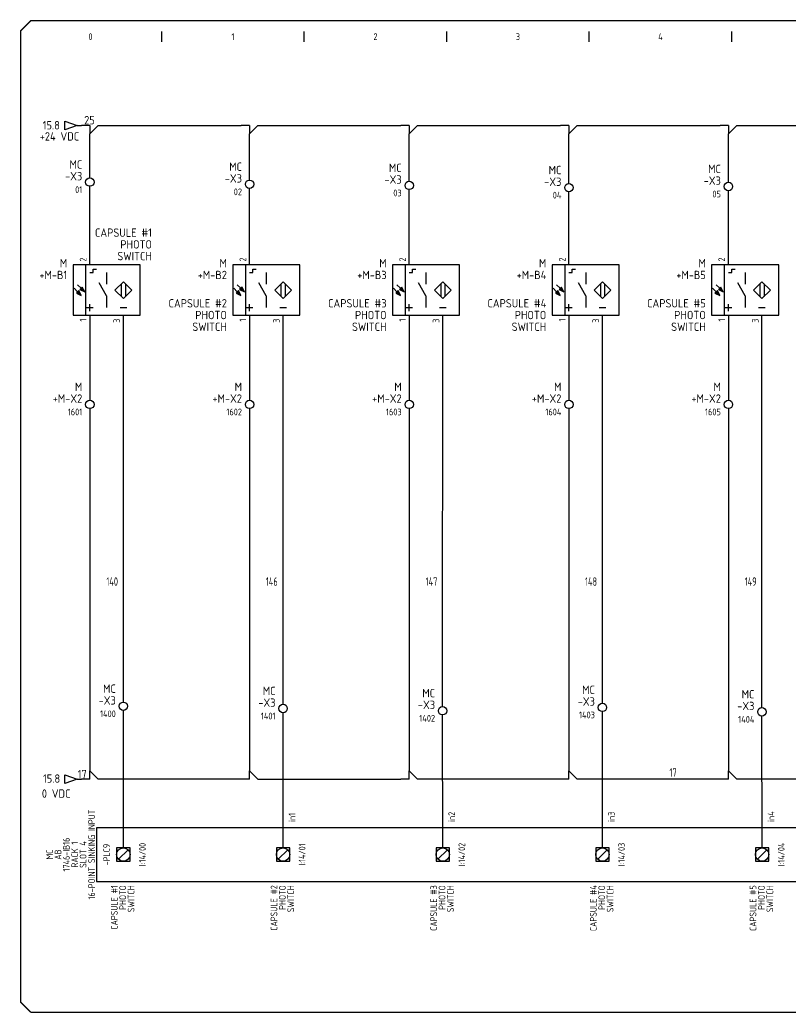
# Model space of a CAD drawing. Header units: millimetres. Extents: x 0 to 840, y 0 to 593.
# Drawn here: x 0 to 460, y 0 to 593 of the extents above; entities that cross this region are included whole.
import ezdxf
from ezdxf.enums import TextEntityAlignment as Align

# ---------------------------------------------------------------- set-up
doc = ezdxf.new("R2010")
doc.units = ezdxf.units.MM
doc.header["$LTSCALE"] = 10
doc.header["$MEASUREMENT"] = 0
for name, color, linetype in [('BLU_1.0mm^2', 5, 'Continuous'), ('BLU_1.5mm^2', 5, 'Continuous'), ('DESC', 150, 'Continuous'), ('GRN_1.0mm^2', 3, 'Continuous'), ('GRN_2.5mm^2', 3, 'Continuous'), ('GRY_0.5mm^2', 9, 'Continuous'), ('LOC', 8, 'Continuous'), ('MISC', 7, 'Continuous'), ('SYMS', 7, 'Continuous'), ('TAGS', 150, 'Continuous'), ('TERMS', 123, 'Continuous'), ('TITLE', 7, 'Continuous'), ('WIRENO', 72, 'Continuous'), ('WIREREF_DEST', 52, 'Continuous'), ('XREF', 7, 'Continuous')]:
    doc.layers.add(name, color=color, linetype=linetype)
doc.styles.add('ITALIC', font='ITALIC')
doc.styles.add('SIMPLEX', font='simplex')
doc.styles.add('WD_IEC', font='isocp2.shx', dxfattribs={"width": 0.9, "height": 4})

# ---------------------------------------------------------------- blocks, each defined once
blk = doc.blocks.new('PLCIO_3881')
at = {"layer": 'SYMS'}
for p, q in [((-16, 16), (-16, -16)), ((678.75, 16), (-16, 16)), ((-4, 4), (-4, -4)), ((4, 4), (-4, 4)), ((-4, 4), (-4, -4)), ((4, 4), (-4, 4)), ((-2.83, -2.83), (2.83, 2.83)), ((4, -4), (4, 4)), ((4, -4), (4, 4)), ((91.25, 4), (91.25, -4)), ((99.25, 4), (91.25, 4)), ((91.25, 4), (91.25, -4)), ((99.25, 4), (91.25, 4)), ((92.42, -2.83), (98.08, 2.83)), ((99.25, -4), (99.25, 4)), ((99.25, -4), (99.25, 4)), ((186.5, 4), (186.5, -4)), ((194.5, 4), (186.5, 4)), ((186.5, 4), (186.5, -4)), ((194.5, 4), (186.5, 4)), ((187.67, -2.83), (193.33, 2.83)), ((194.5, -4), (194.5, 4)), ((194.5, -4), (194.5, 4)), ((281.75, 4), (281.75, -4)), ((289.75, 4), (281.75, 4)), ((281.75, 4), (281.75, -4)), ((289.75, 4), (281.75, 4)), ((282.92, -2.83), (288.58, 2.83)), ((289.75, -4), (289.75, 4)), ((289.75, -4), (289.75, 4)), ((377, 4), (377, -4)), ((385, 4), (377, 4)), ((377, 4), (377, -4)), ((385, 4), (377, 4)), ((378.17, -2.83), (383.83, 2.83)), ((385, -4), (385, 4)), ((385, -4), (385, 4)), ((-4, -4), (4, -4)), ((-4, -4), (4, -4)), ((91.25, -4), (99.25, -4)), ((91.25, -4), (99.25, -4)), ((186.5, -4), (194.5, -4)), ((186.5, -4), (194.5, -4)), ((281.75, -4), (289.75, -4)), ((281.75, -4), (289.75, -4)), ((377, -4), (385, -4)), ((377, -4), (385, -4)), ((-16, -16), (678.75, -16))]:
    blk.add_line(p, q, dxfattribs=at)
for centre in [(0, 0), (95.25, 0), (190.5, 0), (285.75, 0), (381, 0)]:
    blk.add_circle(centre, 4, dxfattribs=at)
at = {"layer": 'SYMS', "style": 'WD_IEC', "width": 0.9}
for tag, p in [('TERMDESC01', (1.08, 6)), ('TERMDESC02', (96.33, 6)), ('TERMDESC03', (191.58, 6)), ('TERMDESC04', (286.83, 6)), ('TERMDESC05', (382.08, 6)), ('TERMDESC06', (477.33, 6)), ('TERMDESC07', (572.58, 6)), ('TERMDESC08', (667.83, 6))]:
    blk.add_attdef(tag, text='', height=4, rotation=90, dxfattribs=at).set_placement(p, align=Align.TOP_LEFT)
at = {"layer": 'SYMS', "style": 'WD_IEC'}
for tag, width, p in [('TERM01', 0.9, (-6, 0)), ('TERM01', 0.9, (-5, 0)), ('TERM02', 0.9, (89.25, 0)), ('TERM03', 0.9, (184.5, 0)), ('TERM04', 0.9, (279.75, 0)), ('TERM05', 0.9, (375, 0)), ('TERM06', 0.9, (470.25, 0)), ('TERM07', 0.9, (565.5, 0)), ('TERM08', 0.9, (660.75, 0)), ('INST', 0.8, (-47, 0)), ('LOC', 0.8, (-42, 0)), ('MFG', 0.8, (-37, 0)), ('CAT', 0.8, (-32, 0)), ('LINE1', 0.9, (-27, 0)), ('LINE2', 0.9, (-22, 0)), ('DESC', 0.9, (-16.95, 0)), ('TAG', 0.8, (-10.29, 0))]:
    blk.add_attdef(tag, text='', height=4, rotation=90, dxfattribs=dict(at, width=width)).set_placement(p, align=Align.CENTER)
at = {"layer": 'SYMS', "style": 'WD_IEC', "width": 0.8}
for tag, p in [('TAGA01', (6, 0)), ('TAGA02', (101.25, 0)), ('TAGA03', (196.5, 0)), ('TAGA04', (291.75, 0)), ('TAGA05', (387, 0)), ('TAGA06', (482.25, 0)), ('TAGA07', (577.5, 0)), ('TAGA08', (672.75, 0))]:
    blk.add_attdef(tag, text='', height=4, rotation=90, dxfattribs=at).set_placement(p, align=Align.TOP_CENTER)
at = {"layer": 'SYMS', "style": 'WD_IEC', "width": 0.9, "flags": 1}
for tag, p in [('X2TERM01', (0, 4)), ('X2TERM02', (95.25, 4)), ('X2TERM03', (190.5, 4)), ('X2TERM04', (285.75, 4)), ('X2TERM05', (381, 4)), ('X2TERM06', (476.25, 4)), ('X2TERM07', (571.5, 4)), ('X2TERM08', (666.75, 4))]:
    blk.add_attdef(tag, text='', height=0.64, rotation=90, dxfattribs=at).set_placement(p, align=Align.RIGHT)
at = {"layer": 'SYMS', "linetype": 'Continuous', "style": 'WD_IEC', "width": 0.9, "flags": 9}
blk.add_attdef('ASSYCODE', text='', height=0.64, rotation=90, dxfattribs=at).set_placement((-34.28, -7.36), align=Align.CENTER)
at = {"layer": 'SYMS', "style": 'WD_IEC', "width": 0.9}
for tag, p in [('DESCA01', (-3, -37)), ('DESCB01', (2, -37)), ('DESCC01', (7, -37)), ('DESCD01', (12, -37)), ('DESCE01', (17, -37)), ('DESCA02', (92.25, -37)), ('DESCB02', (97.25, -37)), ('DESCC02', (102.25, -37)), ('DESCD02', (107.25, -37)), ('DESCE02', (112.25, -37)), ('DESCA03', (187.5, -37)), ('DESCB03', (192.5, -37)), ('DESCC03', (197.5, -37)), ('DESCD03', (202.5, -37)), ('DESCE03', (207.5, -37)), ('DESCA04', (282.75, -37)), ('DESCB04', (287.75, -37)), ('DESCC04', (292.75, -37)), ('DESCD04', (297.75, -37)), ('DESCE04', (302.75, -37)), ('DESCA05', (378, -37)), ('DESCB05', (383, -37)), ('DESCC05', (388, -37)), ('DESCD05', (393, -37)), ('DESCE05', (398, -37)), ('DESCA06', (473.25, -37)), ('DESCB06', (478.25, -37)), ('DESCC06', (483.25, -37)), ('DESCD06', (488.25, -37)), ('DESCE06', (493.25, -37)), ('DESCA07', (568.5, -37)), ('DESCB07', (573.5, -37)), ('DESCC07', (578.5, -37)), ('DESCD07', (583.5, -37)), ('DESCE07', (588.5, -37)), ('DESCA08', (663.75, -37)), ('DESCB08', (668.75, -37)), ('DESCC08', (673.75, -37)), ('DESCD08', (678.75, -37)), ('DESCE08', (683.75, -37))]:
    blk.add_attdef(tag, text='', height=4, rotation=90, dxfattribs=at).set_placement(p, align=Align.RIGHT)
blk = doc.blocks.new('VPX11PE3R')
for p, q in [((-1.25, 7.5), (-1.25, -7.5)), ((1, 5.25), (1, 6.25)), ((1, 6.25), (2, 6.25)), ((0, 5.25), (1, 5.25)), ((5, 5.25), (5, 1.75)), ((-3.66, -0.53), (-4.72, 0.53)), ((-2.59, 0.53), (-3.66, 1.59)), ((-2.24, 0.88), (-2.95, 0.18)), ((-2.95, 0.18), (-1.53, -0.53)), ((-1.53, -0.53), (-2.24, 0.88)), ((5, -1.75), (2.81, 2.19)), ((9.38, 1.87), (9.38, -1.88)), ((10.62, 1.87), (10.62, -1.88)), ((-3.3, -0.18), (-4.01, -0.88)), ((-4.01, -0.88), (-2.59, -1.59)), ((-2.59, -1.59), (-3.3, -0.18)), ((5, -1.75), (5, -5.25)), ((-1, -5.25), (1, -5.25)), ((0, -6.25), (0, -4.25)), ((9, -5.25), (11, -5.25))]:
    blk.add_line(p, q)
for points in [[(-5, -7.5), (15, -7.5), (15, 7.5), (-5, 7.5)], [(10, 2.5), (12.5, 0), (10, -2.5), (7.5, 0)]]:
    blk.add_lwpolyline(points, close=True)
for points in [[(-2.24, 0.88), (-2.95, 0.18), (-1.53, -0.53)], [(-3.3, -0.18), (-4.01, -0.88), (-2.59, -1.59)]]:
    blk.add_solid(points)
at = {"style": 'WD_IEC'}
blk.add_attdef('TERM02', (-1, 8.5), '', height=2, rotation=90, dxfattribs=at)
for tag, p in [('INST', (-6.75, 10.25)), ('LOC', (-6.75, 6.75)), ('TAG1', (-6.75, 3.25)), ('DESC1', (-6.75, -5.2)), ('DESC2', (-6.75, -8.7)), ('DESC3', (-6.75, -12.2))]:
    blk.add_attdef(tag, text='', height=2.5, dxfattribs=at).set_placement(p, align=Align.RIGHT)
at = {"style": 'WD_IEC', "flags": 1}
for tag, p, height in [('X2TERM02', (0, 7.5), 0.32), ('MFG', (17.75, 6.5), 1.5), ('CAT', (17.75, 4), 1.5), ('ASSYCODE', (16, -4), 1), ('FAMILY', (16, -5.5), 1), ('X8TERM01', (0, -7.5), 0.32), ('X8TERM03', (10, -7.5), 0.32), ('CATDESC', (16, -7), 1)]:
    blk.add_attdef(tag, p, '', height=height, dxfattribs=at)
at = {"lineweight": 15, "style": 'WD_IEC'}
blk.add_attdef('XREF', text='', height=2.5, dxfattribs=at).set_placement((-6.75, -1.35), align=Align.RIGHT)
at = {"style": 'WD_IEC'}
for tag, p in [('TERM01', (-1, -8.5)), ('TERM03', (9, -8.5))]:
    blk.add_attdef(tag, text='', height=2, rotation=90, dxfattribs=at).set_placement(p, align=Align.RIGHT)
blk = doc.blocks.new('acade_title')
at = {"layer": 'SYMS'}
for p, q in [((85, 580), (85, 586)), ((170, 580), (170, 586)), ((255, 580), (255, 586)), ((340, 580), (340, 586)), ((425, 580), (425, 586))]:
    blk.add_line(p, q, dxfattribs=at)
at = {"layer": 'TITLE', "const_width": 0.784}
blk.add_lwpolyline([(765.79, 7.07), (765.79, 586.36), (759.5, 592.64), (7.07, 592.64), (0.79, 586.36), (0.79, 7.07), (7.07, 0.79), (759.5, 0.79)], close=True, dxfattribs=at)
at = {"layer": 'SYMS', "style": 'WD_IEC', "width": 0.9}
for s, p in [('0', (42.5, 581)), ('1', (127.5, 581)), ('2', (212.5, 581)), ('3', (297.5, 581)), ('4', (382.5, 581))]:
    blk.add_text(s, height=4, dxfattribs=at).set_placement(p, align=Align.CENTER)
at = {"layer": 'TITLE', "color": 1, "style": 'ITALIC'}
for tag, height, p in [('TITLE#1', 3, (806.47, 85.58)), ('TITLE#2', 3, (806.47, 80.5)), ('TITLE#3', 3, (806.47, 75.41)), ('TITLE#4', 3, (806.47, 70.33)), ('DWG#', 4, (806.47, 20.76))]:
    blk.add_attdef(tag, text='', height=height, dxfattribs=at).set_placement(p, align=Align.CENTER)
at = {"layer": 'TITLE', "color": 1, "style": 'SIMPLEX'}
blk.add_attdef('CAD#', (772.63, 49.19), '', height=2.5, rotation=90, dxfattribs=at)
at = {"layer": 'TITLE', "color": 1}
for tag, p, height, style in [('ENGINEER', (783.37, 49.19), 2.5, 'ITALIC'), ('CHKDBY', (813.2, 49.2), 2.5, 'ITALIC'), ('JOB#', (789.06, 41.3), 2.5, 'SIMPLEX'), ('DRAWNBY', (814.95, 41.3), 2.5, 'ITALIC'), ('SCALE', (786.29, 33.76), 2.5, 'SIMPLEX'), ('DATE', (812.8, 33.76), 2.5, 'SIMPLEX'), ('SHTS', (815.9, 6.29), 4, 'ITALIC')]:
    blk.add_attdef(tag, p, '', height=height, dxfattribs=dict(at, style=style))
at = {"layer": 'TITLE', "color": 1, "style": 'ITALIC'}
blk.add_attdef('SH#', text='', height=4, dxfattribs=at).set_placement((799.54, 6.29), align=Align.RIGHT)
at = {"layer": 'TITLE', "color": 7, "flags": 9}
blk.add_attdef('WD_TB', (782.91, 0.79), '', height=3.14, dxfattribs=at)
blk = doc.blocks.new('HA1D3')
blk.add_lwpolyline([(0, 0), (-3.75, -1.25), (-3.75, 1.25)], close=True)
at = {"style": 'WD_IEC'}
for tag, p, height, flags in [('WIRENO', (1.25, 1), 2.5, 8), ('X1TERM01', (0, 0), 0.32, 1)]:
    blk.add_attdef(tag, p, '', height=height, dxfattribs=dict(at, flags=flags))
blk.add_attdef('XREF', text='', height=2.5, dxfattribs=at).set_placement((-5, 0), align=Align.MIDDLE_RIGHT)
at = {"style": 'WD_IEC', "flags": 1}
blk.add_attdef('SIGCODE', text='', height=1, dxfattribs=at).set_placement((-2.5, 1.8), align=Align.RIGHT)
at = {"style": 'WD_IEC'}
blk.add_attdef('DESC1', text='', height=2.5, dxfattribs=at).set_placement((1.25, -1), align=Align.TOP_LEFT)
blk = doc.blocks.new('VT0002')
blk.add_circle((0, 0), 1.25)
at = {"style": 'WD_IEC'}
for tag, p in [('INST', (-2.25, 6.5)), ('LOC', (-2.25, 3.5)), ('DESC1', (-2.25, -6.25)), ('DESC2', (-2.25, -9.25)), ('DESC3', (-2.25, -12.25))]:
    blk.add_attdef(tag, text='', height=2.5, dxfattribs=at).set_placement(p, align=Align.RIGHT)
at = {"style": 'WD_IEC', "flags": 1}
for tag, p, height in [('ASSYCODE', (2.75, 10.75), 1), ('CATDESC', (2.75, 9.25), 1), ('MFG', (2.75, 7.25), 1.5), ('CAT', (2.75, 4.75), 1.5), ('X4PIN01', (-1.25, 1), 0.25), ('X4TERM01', (-1.25, 0), 0.25), ('X4TERMDESC01', (-1.25, 0.5), 0.4), ('STRIPSEQ', (0, 0), 0.025), ('X2PIN01', (0, 2.25), 0.25), ('X2TERM01', (0, 1.25), 0.25), ('X8PIN01', (0, -0.25), 0.25), ('X2TERMDESC01', (0, 1.75), 0.4), ('X1PIN01', (1.25, 1), 0.25), ('X1TERM01', (1.25, 0), 0.25), ('X1TERMDESC01', (1.25, 0.5), 0.4), ('LINKTERM', (0, -0.04), 0.025), ('X8TERM01', (0, -1.25), 0.25), ('X8TERMDESC01', (0, -0.75), 0.4)]:
    blk.add_attdef(tag, p, '', height=height, dxfattribs=at)
at = {"style": 'WD_IEC', "flags": 8}
for tag, height, p in [('TAGSTRIP', 2.5, (-2.25, 0.5)), ('TERM01', 2, (-2.25, -3.25))]:
    blk.add_attdef(tag, text='', height=height, dxfattribs=at).set_placement(p, align=Align.RIGHT)
blk = doc.blocks.new('WD_WNH')
at = {"linetype": 'Continuous', "style": 'WD_IEC', "width": 0.8}
blk.add_attdef('WIRENO', text='', height=2.5, dxfattribs=at).set_placement((0, 0.75), align=Align.CENTER)
at = {"style": 'WD_IEC', "flags": 1}
for tag, p in [('W08USER', (0, 0.375)), ('W04USER', (0, 0.875)), ('W05USER', (0, 0.75)), ('W09USER', (0, 0.25)), ('W03USER', (0, 1)), ('W06USER', (0, 0.625)), ('W07USER', (0, 0.5)), ('W02USER', (0, 1.125)), ('W01USER', (0, 1.25)), ('W10USER', (0, 0.125))]:
    blk.add_attdef(tag, text='', height=0.08, dxfattribs=at).set_placement(p, align=Align.CENTER)
blk = doc.blocks.new('WD_WNV')
at = {"linetype": 'Continuous', "style": 'WD_IEC', "width": 0.8}
blk.add_attdef('WIRENO', text='', height=2.5, dxfattribs=at).set_placement((-1.6, 0), align=Align.MIDDLE_RIGHT)
at = {"style": 'WD_IEC', "flags": 1}
for tag, p in [('W08USER', (-1, 0.375)), ('W04USER', (-1, 0.875)), ('W05USER', (-1, 0.75)), ('W09USER', (-1, 0.25)), ('W03USER', (-1, 1)), ('W06USER', (-1, 0.625)), ('W07USER', (-1, 0.5)), ('W02USER', (-1, 1.125)), ('W01USER', (-1, 1.25)), ('W10USER', (-1, 0.125))]:
    blk.add_attdef(tag, text='', height=0.08, dxfattribs=at).set_placement(p, align=Align.CENTER)
blk = doc.blocks.new('VT0_184')
for p, q in [((0, 0), (-2.5, 0)), ((0, 0), (0, -2.5)), ((0, -2.5), (2.5, 0))]:
    blk.add_line(p, q)
at = {"style": 'WD_IEC', "flags": 1}
for tag, p in [('X4TERM01', (-2.5, 0)), ('X1TERM01', (2.5, 0)), ('X8TERM01', (0, -2.5)), ('WDWSEQ', (1.53, -1.26))]:
    blk.add_attdef(tag, p, '', height=0.4, dxfattribs=at)
blk = doc.blocks.new('HT0_184')
for p, q in [((0, 0), (-2.5, 0)), ((0, 0), (0, -2.5)), ((0, -2.5), (2.5, 0))]:
    blk.add_line(p, q)
at = {"style": 'WD_IEC', "flags": 1}
for tag, p in [('X4TERM01', (-2.5, 0)), ('X1TERM01', (2.5, 0)), ('X8TERM01', (0, -2.5)), ('WDWSEQ', (1.53, -1.26))]:
    blk.add_attdef(tag, p, '', height=0.4, dxfattribs=at)
blk = doc.blocks.new('HT0_124')
for p, q in [((0, 0), (-2.5, 0)), ((0, 0), (0, 2.5)), ((0, 2.5), (2.5, 0))]:
    blk.add_line(p, q)
at = {"style": 'WD_IEC', "flags": 1}
for tag, p in [('X4TERM01', (-2.5, 0)), ('X2TERM01', (0, 2.5)), ('WDWSEQ', (1.6, 1.48)), ('X1TERM01', (2.5, 0))]:
    blk.add_attdef(tag, p, '', height=0.4, dxfattribs=at)
blk = doc.blocks.new('VT0_124')
for p, q in [((0, 0), (-2.5, 0)), ((0, 0), (0, 2.5)), ((0, 2.5), (2.5, 0))]:
    blk.add_line(p, q)
at = {"style": 'WD_IEC', "flags": 1}
for tag, p in [('X4TERM01', (-2.5, 0)), ('X2TERM01', (0, 2.5)), ('WDWSEQ', (1.6, 1.48)), ('X1TERM01', (2.5, 0))]:
    blk.add_attdef(tag, p, '', height=0.4, dxfattribs=at)

msp = doc.modelspace()

# ---------------------------------------------------------------- linework, layer by layer
at = {"layer": 'BLU_1.0mm^2', "ltscale": 4}
for p, q in [((34.66, 530), (37.12, 530)), ((47.12, 530), (132.38, 530)), ((142.38, 530), (227.63, 530)), ((237.63, 530), (322.89, 530)), ((332.89, 530), (418.04, 530)), ((428.04, 530), (513.38, 530)), ((42.12, 498.75), (42.12, 525)), ((137.38, 497.43), (137.38, 525)), ((232.63, 496.76), (232.63, 525)), ((327.89, 495.43), (327.89, 525)), ((423.04, 496.1), (423.04, 525)), ((42.12, 446.82), (42.12, 493.75)), ((137.38, 446.82), (137.38, 492.43)), ((232.63, 446.82), (232.63, 491.76)), ((327.89, 446.82), (327.89, 490.43)), ((423.02, 446.82), (423.04, 491.1)), ((42.12, 416.82), (42.12, 366.09)), ((137.38, 416.82), (137.38, 366.09)), ((232.63, 416.82), (232.63, 366.09)), ((327.89, 416.82), (327.89, 366.09)), ((423.02, 416.82), (423.02, 366.09))]:
    msp.add_line(p, q, dxfattribs=at)
at = {"layer": 'BLU_1.5mm^2', "ltscale": 4}
for p, q in [((62.12, 185.98), (62.12, 416.82)), ((157.38, 184.65), (157.38, 416.82)), ((252.55, 183.33), (252.62, 416.82)), ((347.89, 185.32), (347.89, 416.82)), ((443.02, 182.66), (443.02, 416.82))]:
    msp.add_line(p, q, dxfattribs=at)
at = {"layer": 'GRN_1.0mm^2', "ltscale": 4}
for p, q in [((42.12, 361.09), (42.12, 145)), ((137.38, 361.09), (137.38, 145)), ((232.63, 361.09), (232.63, 145)), ((327.89, 361.09), (327.89, 145)), ((423.02, 361.09), (423.02, 145))]:
    msp.add_line(p, q, dxfattribs=at)
at = {"layer": 'GRN_2.5mm^2', "ltscale": 4}
for p, q in [((34.66, 140), (37.12, 140)), ((132.38, 140), (47.12, 140)), ((142.38, 140), (227.63, 140)), ((322.89, 140), (237.63, 140)), ((418.02, 140), (332.89, 140)), ((513.38, 140), (428.02, 140))]:
    msp.add_line(p, q, dxfattribs=at)
at = {"layer": 'GRY_0.5mm^2'}
for p, q in [((62.12, 99), (62.12, 180.98)), ((157.38, 99), (157.38, 179.65)), ((252.62, 99), (252.55, 178.33)), ((347.88, 99), (347.89, 180.32)), ((443.12, 99), (443.02, 177.66))]:
    msp.add_line(p, q, dxfattribs=at)

# ---------------------------------------------------------------- block references
at = {"ltscale": 4}
msp.add_blockref('acade_title', (0, 0), dxfattribs=at)
at = {"layer": 'BLU_1.0mm^2', "ltscale": 4, "xscale": 2, "yscale": 2, "zscale": 2}
for name, p in [('VT0_184', (42.12, 530)), ('VT0_184', (137.38, 530)), ('VT0_184', (232.63, 530)), ('VT0_184', (327.89, 530)), ('HT0_184', (423.04, 530))]:
    msp.add_blockref(name, p, dxfattribs=at)
at = {"layer": 'GRN_2.5mm^2', "ltscale": 4, "xscale": 2, "yscale": 2, "zscale": 2}
for name, p in [('HT0_124', (42.12, 140)), ('VT0_124', (137.38, 140)), ('HT0_124', (232.63, 140)), ('HT0_124', (327.89, 140)), ('HT0_124', (423.02, 140))]:
    msp.add_blockref(name, p, dxfattribs=at)
at = {"layer": 'SYMS', "ltscale": 4}
ref = msp.add_blockref('HA1D3', (34.66, 530), dxfattribs=dict(at, xscale=2, yscale=2, zscale=2))
ref.add_attrib('XREF', '15.8', dxfattribs={"layer": 'XREF', "height": 5, "style": 'WD_IEC'}).set_placement((24.26, 530.14), align=Align.MIDDLE_RIGHT)
ref.add_attrib('DESC1', '+24 VDC', dxfattribs={"layer": 'DESC', "height": 5, "style": 'WD_IEC'}).set_placement((12.25, 526), align=Align.TOP_LEFT)
ref.add_attrib('WIRENO', '25', (38.77, 530.68), dxfattribs={"layer": 'WIREREF_DEST', "height": 5, "style": 'WD_IEC', "flags": 8})
ref = msp.add_blockref('VT0002', (42.12, 496.25), dxfattribs=dict(at, xscale=2, yscale=2, zscale=2))
ref.add_attrib('TERM01', '01', dxfattribs={"layer": 'TERMS', "height": 4, "style": 'WD_IEC', "flags": 8}).set_placement((37.62, 489.75), align=Align.RIGHT)
ref.add_attrib('LOC', 'MC', dxfattribs={"layer": 'LOC', "height": 5, "style": 'WD_IEC'}).set_placement((37.62, 504.25), align=Align.RIGHT)
ref.add_attrib('TAGSTRIP', '-X3', dxfattribs={"layer": 'TAGS', "height": 5, "style": 'WD_IEC', "flags": 8}).set_placement((37.62, 497.25), align=Align.RIGHT)
ref = msp.add_blockref('VT0002', (137.38, 494.93), dxfattribs=dict(at, xscale=2, yscale=2, zscale=2))
ref.add_attrib('TERM01', '02', dxfattribs={"layer": 'TERMS', "height": 4, "style": 'WD_IEC', "flags": 8}).set_placement((132.88, 488.43), align=Align.RIGHT)
ref.add_attrib('LOC', 'MC', dxfattribs={"layer": 'LOC', "height": 5, "style": 'WD_IEC'}).set_placement((132.88, 502.93), align=Align.RIGHT)
ref.add_attrib('TAGSTRIP', '-X3', dxfattribs={"layer": 'TAGS', "height": 5, "style": 'WD_IEC', "flags": 8}).set_placement((132.88, 495.93), align=Align.RIGHT)
ref = msp.add_blockref('VT0002', (232.63, 494.26), dxfattribs=dict(at, xscale=2, yscale=2, zscale=2))
ref.add_attrib('TERM01', '03', dxfattribs={"layer": 'TERMS', "height": 4, "style": 'WD_IEC', "flags": 8}).set_placement((228.13, 487.76), align=Align.RIGHT)
ref.add_attrib('LOC', 'MC', dxfattribs={"layer": 'LOC', "height": 5, "style": 'WD_IEC'}).set_placement((228.13, 502.26), align=Align.RIGHT)
ref.add_attrib('TAGSTRIP', '-X3', dxfattribs={"layer": 'TAGS', "height": 5, "style": 'WD_IEC', "flags": 8}).set_placement((228.13, 495.26), align=Align.RIGHT)
ref = msp.add_blockref('VT0002', (327.89, 492.93), dxfattribs=dict(at, xscale=2, yscale=2, zscale=2))
ref.add_attrib('TERM01', '04', dxfattribs={"layer": 'TERMS', "height": 4, "style": 'WD_IEC', "flags": 8}).set_placement((323.39, 486.43), align=Align.RIGHT)
ref.add_attrib('LOC', 'MC', dxfattribs={"layer": 'LOC', "height": 5, "style": 'WD_IEC'}).set_placement((323.39, 500.93), align=Align.RIGHT)
ref.add_attrib('TAGSTRIP', '-X3', dxfattribs={"layer": 'TAGS', "height": 5, "style": 'WD_IEC', "flags": 8}).set_placement((323.39, 493.93), align=Align.RIGHT)
ref = msp.add_blockref('VT0002', (423.04, 493.6), dxfattribs=dict(at, xscale=2, yscale=2, zscale=2))
ref.add_attrib('TERM01', '05', dxfattribs={"layer": 'TERMS', "height": 4, "style": 'WD_IEC', "flags": 8}).set_placement((418.54, 487.1), align=Align.RIGHT)
ref.add_attrib('LOC', 'MC', dxfattribs={"layer": 'LOC', "height": 5, "style": 'WD_IEC'}).set_placement((418.54, 501.6), align=Align.RIGHT)
ref.add_attrib('TAGSTRIP', '-X3', dxfattribs={"layer": 'TAGS', "height": 5, "style": 'WD_IEC', "flags": 8}).set_placement((418.54, 494.6), align=Align.RIGHT)
ref = msp.add_blockref('VPX11PE3R', (42.12, 431.82), dxfattribs=dict(at, xscale=2, yscale=2, zscale=2))
ref.add_attrib('TAG1', '+M-B1', dxfattribs={"layer": 'TAGS', "height": 5, "style": 'WD_IEC'}).set_placement((28.62, 438.32), align=Align.RIGHT)
ref.add_attrib('LOC', 'M', dxfattribs={"layer": 'LOC', "height": 5, "style": 'WD_IEC'}).set_placement((28.62, 445.32), align=Align.RIGHT)
ref.add_attrib('DESC1', 'CAPSULE #1', dxfattribs={"layer": 'DESC', "height": 5, "style": 'WD_IEC'}).set_placement((79.17, 463.57), align=Align.RIGHT)
ref.add_attrib('DESC2', 'PHOTO', dxfattribs={"layer": 'DESC', "height": 5, "style": 'WD_IEC'}).set_placement((79.17, 456.57), align=Align.RIGHT)
ref.add_attrib('DESC3', 'SWITCH', dxfattribs={"layer": 'DESC', "height": 5, "style": 'WD_IEC'}).set_placement((79.17, 449.57), align=Align.RIGHT)
ref.add_attrib('TERM01', '1', dxfattribs={"layer": 'TERMS', "height": 4, "rotation": 90, "style": 'WD_IEC'}).set_placement((40.12, 414.82), align=Align.RIGHT)
ref.add_attrib('TERM02', '2', (40.12, 448.82), dxfattribs={"layer": 'TERMS', "height": 4, "rotation": 90, "style": 'WD_IEC'})
ref.add_attrib('TERM03', '3', dxfattribs={"layer": 'TERMS', "height": 4, "rotation": 90, "style": 'WD_IEC'}).set_placement((60.12, 414.82), align=Align.RIGHT)
ref = msp.add_blockref('VPX11PE3R', (137.38, 431.82), dxfattribs=dict(at, xscale=2, yscale=2, zscale=2))
ref.add_attrib('TAG1', '+M-B2', dxfattribs={"layer": 'TAGS', "height": 5, "style": 'WD_IEC'}).set_placement((123.88, 438.32), align=Align.RIGHT)
ref.add_attrib('LOC', 'M', dxfattribs={"layer": 'LOC', "height": 5, "style": 'WD_IEC'}).set_placement((123.88, 445.32), align=Align.RIGHT)
ref.add_attrib('DESC1', 'CAPSULE #2', dxfattribs={"layer": 'DESC', "height": 5, "style": 'WD_IEC'}).set_placement((123.88, 421.42), align=Align.RIGHT)
ref.add_attrib('DESC2', 'PHOTO', dxfattribs={"layer": 'DESC', "height": 5, "style": 'WD_IEC'}).set_placement((123.88, 414.42), align=Align.RIGHT)
ref.add_attrib('DESC3', 'SWITCH', dxfattribs={"layer": 'DESC', "height": 5, "style": 'WD_IEC'}).set_placement((123.88, 407.42), align=Align.RIGHT)
ref.add_attrib('TERM01', '1', dxfattribs={"layer": 'TERMS', "height": 4, "rotation": 90, "style": 'WD_IEC'}).set_placement((135.38, 414.82), align=Align.RIGHT)
ref.add_attrib('TERM02', '2', (135.38, 448.82), dxfattribs={"layer": 'TERMS', "height": 4, "rotation": 90, "style": 'WD_IEC'})
ref.add_attrib('TERM03', '3', dxfattribs={"layer": 'TERMS', "height": 4, "rotation": 90, "style": 'WD_IEC'}).set_placement((155.38, 414.82), align=Align.RIGHT)
ref = msp.add_blockref('VPX11PE3R', (232.63, 431.82), dxfattribs=dict(at, xscale=2, yscale=2, zscale=2))
ref.add_attrib('TAG1', '+M-B3', dxfattribs={"layer": 'TAGS', "height": 5, "style": 'WD_IEC'}).set_placement((219.13, 438.32), align=Align.RIGHT)
ref.add_attrib('LOC', 'M', dxfattribs={"layer": 'LOC', "height": 5, "style": 'WD_IEC'}).set_placement((219.13, 445.32), align=Align.RIGHT)
ref.add_attrib('DESC1', 'CAPSULE #3', dxfattribs={"layer": 'DESC', "height": 5, "style": 'WD_IEC'}).set_placement((219.13, 421.42), align=Align.RIGHT)
ref.add_attrib('DESC2', 'PHOTO', dxfattribs={"layer": 'DESC', "height": 5, "style": 'WD_IEC'}).set_placement((219.13, 414.42), align=Align.RIGHT)
ref.add_attrib('DESC3', 'SWITCH', dxfattribs={"layer": 'DESC', "height": 5, "style": 'WD_IEC'}).set_placement((219.13, 407.42), align=Align.RIGHT)
ref.add_attrib('TERM01', '1', dxfattribs={"layer": 'TERMS', "height": 4, "rotation": 90, "style": 'WD_IEC'}).set_placement((230.63, 414.82), align=Align.RIGHT)
ref.add_attrib('TERM02', '2', (230.63, 448.82), dxfattribs={"layer": 'TERMS', "height": 4, "rotation": 90, "style": 'WD_IEC'})
ref.add_attrib('TERM03', '3', dxfattribs={"layer": 'TERMS', "height": 4, "rotation": 90, "style": 'WD_IEC'}).set_placement((250.63, 414.82), align=Align.RIGHT)
ref = msp.add_blockref('VPX11PE3R', (327.89, 431.82), dxfattribs=dict(at, xscale=2, yscale=2, zscale=2))
ref.add_attrib('TAG1', '+M-B4', dxfattribs={"layer": 'TAGS', "height": 5, "style": 'WD_IEC'}).set_placement((314.39, 438.32), align=Align.RIGHT)
ref.add_attrib('LOC', 'M', dxfattribs={"layer": 'LOC', "height": 5, "style": 'WD_IEC'}).set_placement((314.39, 445.32), align=Align.RIGHT)
ref.add_attrib('DESC1', 'CAPSULE #4', dxfattribs={"layer": 'DESC', "height": 5, "style": 'WD_IEC'}).set_placement((314.39, 421.42), align=Align.RIGHT)
ref.add_attrib('DESC2', 'PHOTO', dxfattribs={"layer": 'DESC', "height": 5, "style": 'WD_IEC'}).set_placement((314.39, 414.42), align=Align.RIGHT)
ref.add_attrib('DESC3', 'SWITCH', dxfattribs={"layer": 'DESC', "height": 5, "style": 'WD_IEC'}).set_placement((314.39, 407.42), align=Align.RIGHT)
ref.add_attrib('TERM01', '1', dxfattribs={"layer": 'TERMS', "height": 4, "rotation": 90, "style": 'WD_IEC'}).set_placement((325.89, 414.82), align=Align.RIGHT)
ref.add_attrib('TERM02', '2', (325.89, 448.82), dxfattribs={"layer": 'TERMS', "height": 4, "rotation": 90, "style": 'WD_IEC'})
ref.add_attrib('TERM03', '3', dxfattribs={"layer": 'TERMS', "height": 4, "rotation": 90, "style": 'WD_IEC'}).set_placement((345.89, 414.82), align=Align.RIGHT)
ref = msp.add_blockref('VPX11PE3R', (423.02, 431.82), dxfattribs=dict(at, xscale=2, yscale=2, zscale=2))
ref.add_attrib('TAG1', '+M-B5', dxfattribs={"layer": 'TAGS', "height": 5, "style": 'WD_IEC'}).set_placement((409.52, 438.32), align=Align.RIGHT)
ref.add_attrib('LOC', 'M', dxfattribs={"layer": 'LOC', "height": 5, "style": 'WD_IEC'}).set_placement((409.52, 445.32), align=Align.RIGHT)
ref.add_attrib('DESC1', 'CAPSULE #5', dxfattribs={"layer": 'DESC', "height": 5, "style": 'WD_IEC'}).set_placement((409.52, 421.42), align=Align.RIGHT)
ref.add_attrib('DESC2', 'PHOTO', dxfattribs={"layer": 'DESC', "height": 5, "style": 'WD_IEC'}).set_placement((409.52, 414.42), align=Align.RIGHT)
ref.add_attrib('DESC3', 'SWITCH', dxfattribs={"layer": 'DESC', "height": 5, "style": 'WD_IEC'}).set_placement((409.52, 407.42), align=Align.RIGHT)
ref.add_attrib('TERM01', '1', dxfattribs={"layer": 'TERMS', "height": 4, "rotation": 90, "style": 'WD_IEC'}).set_placement((421.02, 414.82), align=Align.RIGHT)
ref.add_attrib('TERM02', '2', (421.02, 448.82), dxfattribs={"layer": 'TERMS', "height": 4, "rotation": 90, "style": 'WD_IEC'})
ref.add_attrib('TERM03', '3', dxfattribs={"layer": 'TERMS', "height": 4, "rotation": 90, "style": 'WD_IEC'}).set_placement((441.02, 414.82), align=Align.RIGHT)
ref = msp.add_blockref('VT0002', (42.12, 363.59), dxfattribs=dict(at, xscale=2, yscale=2, zscale=2))
ref.add_attrib('TERM01', '1601', dxfattribs={"layer": 'TERMS', "height": 4, "style": 'WD_IEC', "flags": 8}).set_placement((37.62, 357.09), align=Align.RIGHT)
ref.add_attrib('LOC', 'M', dxfattribs={"layer": 'LOC', "height": 5, "style": 'WD_IEC'}).set_placement((37.62, 371.59), align=Align.RIGHT)
ref.add_attrib('TAGSTRIP', '+M-X2', dxfattribs={"layer": 'TAGS', "height": 5, "style": 'WD_IEC', "flags": 8}).set_placement((37.62, 364.59), align=Align.RIGHT)
ref = msp.add_blockref('VT0002', (137.38, 363.59), dxfattribs=dict(at, xscale=2, yscale=2, zscale=2))
ref.add_attrib('TERM01', '1602', dxfattribs={"layer": 'TERMS', "height": 4, "style": 'WD_IEC', "flags": 8}).set_placement((132.88, 357.09), align=Align.RIGHT)
ref.add_attrib('LOC', 'M', dxfattribs={"layer": 'LOC', "height": 5, "style": 'WD_IEC'}).set_placement((132.88, 371.59), align=Align.RIGHT)
ref.add_attrib('TAGSTRIP', '+M-X2', dxfattribs={"layer": 'TAGS', "height": 5, "style": 'WD_IEC', "flags": 8}).set_placement((132.88, 364.59), align=Align.RIGHT)
ref = msp.add_blockref('VT0002', (232.63, 363.59), dxfattribs=dict(at, xscale=2, yscale=2, zscale=2))
ref.add_attrib('TERM01', '1603', dxfattribs={"layer": 'TERMS', "height": 4, "style": 'WD_IEC', "flags": 8}).set_placement((228.13, 357.09), align=Align.RIGHT)
ref.add_attrib('LOC', 'M', dxfattribs={"layer": 'LOC', "height": 5, "style": 'WD_IEC'}).set_placement((228.13, 371.59), align=Align.RIGHT)
ref.add_attrib('TAGSTRIP', '+M-X2', dxfattribs={"layer": 'TAGS', "height": 5, "style": 'WD_IEC', "flags": 8}).set_placement((228.13, 364.59), align=Align.RIGHT)
ref = msp.add_blockref('VT0002', (327.89, 363.59), dxfattribs=dict(at, xscale=2, yscale=2, zscale=2))
ref.add_attrib('TERM01', '1604', dxfattribs={"layer": 'TERMS', "height": 4, "style": 'WD_IEC', "flags": 8}).set_placement((323.39, 357.09), align=Align.RIGHT)
ref.add_attrib('LOC', 'M', dxfattribs={"layer": 'LOC', "height": 5, "style": 'WD_IEC'}).set_placement((323.39, 371.59), align=Align.RIGHT)
ref.add_attrib('TAGSTRIP', '+M-X2', dxfattribs={"layer": 'TAGS', "height": 5, "style": 'WD_IEC', "flags": 8}).set_placement((323.39, 364.59), align=Align.RIGHT)
ref = msp.add_blockref('VT0002', (423.02, 363.59), dxfattribs=dict(at, xscale=2, yscale=2, zscale=2))
ref.add_attrib('TERM01', '1605', dxfattribs={"layer": 'TERMS', "height": 4, "style": 'WD_IEC', "flags": 8}).set_placement((418.52, 357.09), align=Align.RIGHT)
ref.add_attrib('LOC', 'M', dxfattribs={"layer": 'LOC', "height": 5, "style": 'WD_IEC'}).set_placement((418.52, 371.59), align=Align.RIGHT)
ref.add_attrib('TAGSTRIP', '+M-X2', dxfattribs={"layer": 'TAGS', "height": 5, "style": 'WD_IEC', "flags": 8}).set_placement((418.52, 364.59), align=Align.RIGHT)
ref = msp.add_blockref('VT0002', (62.12, 183.48), dxfattribs=dict(at, xscale=2, yscale=2, zscale=2))
ref.add_attrib('TERM01', '1400', dxfattribs={"layer": 'TERMS', "height": 4, "style": 'WD_IEC', "flags": 8}).set_placement((57.62, 176.98), align=Align.RIGHT)
ref.add_attrib('LOC', 'MC', dxfattribs={"layer": 'LOC', "height": 5, "style": 'WD_IEC'}).set_placement((57.62, 191.48), align=Align.RIGHT)
ref.add_attrib('TAGSTRIP', '-X3', dxfattribs={"layer": 'TAGS', "height": 5, "style": 'WD_IEC', "flags": 8}).set_placement((57.62, 184.48), align=Align.RIGHT)
ref = msp.add_blockref('VT0002', (347.89, 182.82), dxfattribs=dict(at, xscale=2, yscale=2, zscale=2))
ref.add_attrib('TERM01', '1403', dxfattribs={"layer": 'TERMS', "height": 4, "style": 'WD_IEC', "flags": 8}).set_placement((343.39, 176.32), align=Align.RIGHT)
ref.add_attrib('LOC', 'MC', dxfattribs={"layer": 'LOC', "height": 5, "style": 'WD_IEC'}).set_placement((343.39, 190.82), align=Align.RIGHT)
ref.add_attrib('TAGSTRIP', '-X3', dxfattribs={"layer": 'TAGS', "height": 5, "style": 'WD_IEC', "flags": 8}).set_placement((343.39, 183.82), align=Align.RIGHT)
ref = msp.add_blockref('VT0002', (157.38, 182.15), dxfattribs=dict(at, xscale=2, yscale=2, zscale=2))
ref.add_attrib('TERM01', '1401', dxfattribs={"layer": 'TERMS', "height": 4, "style": 'WD_IEC', "flags": 8}).set_placement((152.88, 175.65), align=Align.RIGHT)
ref.add_attrib('LOC', 'MC', dxfattribs={"layer": 'LOC', "height": 5, "style": 'WD_IEC'}).set_placement((152.88, 190.15), align=Align.RIGHT)
ref.add_attrib('TAGSTRIP', '-X3', dxfattribs={"layer": 'TAGS', "height": 5, "style": 'WD_IEC', "flags": 8}).set_placement((152.88, 183.15), align=Align.RIGHT)
ref = msp.add_blockref('VT0002', (252.55, 180.83), dxfattribs=dict(at, xscale=2, yscale=2, zscale=2))
ref.add_attrib('TERM01', '1402', dxfattribs={"layer": 'TERMS', "height": 4, "style": 'WD_IEC', "flags": 8}).set_placement((248.05, 174.33), align=Align.RIGHT)
ref.add_attrib('LOC', 'MC', dxfattribs={"layer": 'LOC', "height": 5, "style": 'WD_IEC'}).set_placement((248.05, 188.83), align=Align.RIGHT)
ref.add_attrib('TAGSTRIP', '-X3', dxfattribs={"layer": 'TAGS', "height": 5, "style": 'WD_IEC', "flags": 8}).set_placement((248.05, 181.83), align=Align.RIGHT)
ref = msp.add_blockref('VT0002', (443.02, 180.16), dxfattribs=dict(at, xscale=2, yscale=2, zscale=2))
ref.add_attrib('TERM01', '1404', dxfattribs={"layer": 'TERMS', "height": 4, "style": 'WD_IEC', "flags": 8}).set_placement((438.52, 173.66), align=Align.RIGHT)
ref.add_attrib('LOC', 'MC', dxfattribs={"layer": 'LOC', "height": 5, "style": 'WD_IEC'}).set_placement((438.52, 188.16), align=Align.RIGHT)
ref.add_attrib('TAGSTRIP', '-X3', dxfattribs={"layer": 'TAGS', "height": 5, "style": 'WD_IEC', "flags": 8}).set_placement((438.52, 181.16), align=Align.RIGHT)
ref = msp.add_blockref('HA1D3', (34.66, 140), dxfattribs=dict(at, xscale=2, yscale=2, zscale=2))
ref.add_attrib('XREF', '15.8', dxfattribs={"layer": 'XREF', "height": 5, "style": 'WD_IEC'}).set_placement((24.42, 140.34), align=Align.MIDDLE_RIGHT)
ref.add_attrib('DESC1', '0 VDC', dxfattribs={"layer": 'DESC', "height": 5, "style": 'WD_IEC'}).set_placement((13.49, 133.89), align=Align.TOP_LEFT)
ref.add_attrib('WIRENO', '17', (34.86, 140.47), dxfattribs={"layer": 'WIREREF_DEST', "height": 5, "style": 'WD_IEC', "flags": 8})
at = {"layer": 'SYMS'}
ref = msp.add_blockref('PLCIO_3881', (62.12, 95), dxfattribs=at)
ref.add_attrib('TAGA01', 'I:14/00', dxfattribs={"layer": 'TAGS', "height": 4, "rotation": 90, "style": 'WD_IEC', "width": 0.9}).set_placement((71.5, 95), align=Align.TOP_CENTER)
ref.add_attrib('DESCA01', 'CAPSULE #1', dxfattribs={"layer": 'DESC', "height": 4, "rotation": 90, "style": 'WD_IEC', "width": 0.9}).set_placement((58.72, 76.7), align=Align.RIGHT)
ref.add_attrib('DESCB01', 'PHOTO', dxfattribs={"layer": 'DESC', "height": 4, "rotation": 90, "style": 'WD_IEC', "width": 0.9}).set_placement((63.72, 76.7), align=Align.RIGHT)
ref.add_attrib('LINE1', 'RACK 1', dxfattribs={"layer": 'MISC', "height": 4, "rotation": 90, "style": 'WD_IEC', "width": 0.9}).set_placement((35.12, 95), align=Align.CENTER)
ref.add_attrib('LINE2', 'SLOT 4', dxfattribs={"layer": 'MISC', "height": 4, "rotation": 90, "style": 'WD_IEC', "width": 0.9}).set_placement((40.12, 95), align=Align.CENTER)
ref.add_attrib('MFG', 'AB', dxfattribs={"layer": 'MISC', "height": 4, "rotation": 90, "style": 'WD_IEC', "width": 0.9}).set_placement((25.12, 95), align=Align.CENTER)
ref.add_attrib('LOC', 'MC', dxfattribs={"layer": 'LOC', "height": 4, "rotation": 90, "style": 'WD_IEC', "width": 0.9}).set_placement((20.12, 95), align=Align.CENTER)
ref.add_attrib('CAT', '1746-IB16', dxfattribs={"layer": 'MISC', "height": 4, "rotation": 90, "style": 'WD_IEC', "width": 0.9}).set_placement((30.12, 95), align=Align.CENTER)
ref.add_attrib('DESC', '16-POINT SINKING INPUT', dxfattribs={"layer": 'DESC', "height": 4, "rotation": 90, "style": 'WD_IEC', "width": 0.9}).set_placement((45.18, 95), align=Align.CENTER)
ref.add_attrib('TAG', '-PLC9', dxfattribs={"layer": 'TAGS', "height": 4, "rotation": 90, "style": 'WD_IEC', "width": 0.9}).set_placement((54.09, 95), align=Align.CENTER)
ref.add_attrib('DESCC01', 'SWITCH', dxfattribs={"layer": 'DESC', "height": 4, "rotation": 90, "style": 'WD_IEC', "width": 0.9}).set_placement((68.72, 76.7), align=Align.RIGHT)
ref.add_attrib('TAGA02', 'I:14/01', dxfattribs={"layer": 'TAGS', "height": 4, "rotation": 90, "style": 'WD_IEC', "width": 0.9}).set_placement((166.75, 95), align=Align.TOP_CENTER)
ref.add_attrib('DESCA02', 'CAPSULE #2', dxfattribs={"layer": 'DESC', "height": 4, "rotation": 90, "style": 'WD_IEC', "width": 0.9}).set_placement((153.97, 76.7), align=Align.RIGHT)
ref.add_attrib('DESCB02', 'PHOTO', dxfattribs={"layer": 'DESC', "height": 4, "rotation": 90, "style": 'WD_IEC', "width": 0.9}).set_placement((158.97, 76.7), align=Align.RIGHT)
ref.add_attrib('TERMDESC02', 'in1', dxfattribs={"layer": 'TERMS', "height": 4, "rotation": 90, "style": 'WD_IEC', "width": 0.9}).set_placement((160.71, 114.5), align=Align.TOP_LEFT)
ref.add_attrib('DESCC02', 'SWITCH', dxfattribs={"layer": 'DESC', "height": 4, "rotation": 90, "style": 'WD_IEC', "width": 0.9}).set_placement((163.97, 76.7), align=Align.RIGHT)
ref.add_attrib('TAGA03', 'I:14/02', dxfattribs={"layer": 'TAGS', "height": 4, "rotation": 90, "style": 'WD_IEC', "width": 0.9}).set_placement((262, 95), align=Align.TOP_CENTER)
ref.add_attrib('DESCA03', 'CAPSULE #3', dxfattribs={"layer": 'DESC', "height": 4, "rotation": 90, "style": 'WD_IEC', "width": 0.9}).set_placement((249.22, 76.7), align=Align.RIGHT)
ref.add_attrib('DESCB03', 'PHOTO', dxfattribs={"layer": 'DESC', "height": 4, "rotation": 90, "style": 'WD_IEC', "width": 0.9}).set_placement((254.22, 76.7), align=Align.RIGHT)
ref.add_attrib('TERMDESC03', 'in2', dxfattribs={"layer": 'TERMS', "height": 4, "rotation": 90, "style": 'WD_IEC', "width": 0.9}).set_placement((255.96, 114.5), align=Align.TOP_LEFT)
ref.add_attrib('DESCC03', 'SWITCH', dxfattribs={"layer": 'DESC', "height": 4, "rotation": 90, "style": 'WD_IEC', "width": 0.9}).set_placement((259.22, 76.7), align=Align.RIGHT)
ref.add_attrib('TAGA04', 'I:14/03', dxfattribs={"layer": 'TAGS', "height": 4, "rotation": 90, "style": 'WD_IEC', "width": 0.9}).set_placement((357.25, 95), align=Align.TOP_CENTER)
ref.add_attrib('DESCA04', 'CAPSULE #4', dxfattribs={"layer": 'DESC', "height": 4, "rotation": 90, "style": 'WD_IEC', "width": 0.9}).set_placement((344.47, 76.7), align=Align.RIGHT)
ref.add_attrib('DESCB04', 'PHOTO', dxfattribs={"layer": 'DESC', "height": 4, "rotation": 90, "style": 'WD_IEC', "width": 0.9}).set_placement((349.47, 76.7), align=Align.RIGHT)
ref.add_attrib('TERMDESC04', 'in3', dxfattribs={"layer": 'TERMS', "height": 4, "rotation": 90, "style": 'WD_IEC', "width": 0.9}).set_placement((351.21, 114.5), align=Align.TOP_LEFT)
ref.add_attrib('DESCC04', 'SWITCH', dxfattribs={"layer": 'DESC', "height": 4, "rotation": 90, "style": 'WD_IEC', "width": 0.9}).set_placement((354.47, 76.7), align=Align.RIGHT)
ref.add_attrib('TAGA05', 'I:14/04', dxfattribs={"layer": 'TAGS', "height": 4, "rotation": 90, "style": 'WD_IEC', "width": 0.9}).set_placement((452.5, 95), align=Align.TOP_CENTER)
ref.add_attrib('DESCA05', 'CAPSULE #5', dxfattribs={"layer": 'DESC', "height": 4, "rotation": 90, "style": 'WD_IEC', "width": 0.9}).set_placement((439.72, 76.7), align=Align.RIGHT)
ref.add_attrib('DESCB05', 'PHOTO', dxfattribs={"layer": 'DESC', "height": 4, "rotation": 90, "style": 'WD_IEC', "width": 0.9}).set_placement((444.72, 76.7), align=Align.RIGHT)
ref.add_attrib('TERMDESC05', 'in4', dxfattribs={"layer": 'TERMS', "height": 4, "rotation": 90, "style": 'WD_IEC', "width": 0.9}).set_placement((446.46, 114.5), align=Align.TOP_LEFT)
ref.add_attrib('DESCC05', 'SWITCH', dxfattribs={"layer": 'DESC', "height": 4, "rotation": 90, "style": 'WD_IEC', "width": 0.9}).set_placement((449.72, 76.7), align=Align.RIGHT)
at = {"layer": 'WIRENO', "ltscale": 4}
ref = msp.add_blockref('WD_WNV', (62.12, 257.91), dxfattribs=dict(at, xscale=2, yscale=2, zscale=2))
ref.add_attrib('WIRENO', '140', dxfattribs={"linetype": 'Continuous', "height": 5, "style": 'WD_IEC', "width": 0.8}).set_placement((58.92, 257.91), align=Align.MIDDLE_RIGHT)
ref = msp.add_blockref('WD_WNV', (157.38, 257.91), dxfattribs=dict(at, xscale=2, yscale=2, zscale=2))
ref.add_attrib('WIRENO', '146', dxfattribs={"linetype": 'Continuous', "height": 5, "style": 'WD_IEC', "width": 0.8}).set_placement((154.18, 257.91), align=Align.MIDDLE_RIGHT)
ref = msp.add_blockref('WD_WNV', (252.62, 257.91), dxfattribs=dict(at, xscale=2, yscale=2, zscale=2))
ref.add_attrib('WIRENO', '147', dxfattribs={"linetype": 'Continuous', "height": 5, "style": 'WD_IEC', "width": 0.8}).set_placement((249.43, 257.91), align=Align.MIDDLE_RIGHT)
ref = msp.add_blockref('WD_WNV', (347.88, 257.91), dxfattribs=dict(at, xscale=2, yscale=2, zscale=2))
ref.add_attrib('WIRENO', '148', dxfattribs={"linetype": 'Continuous', "height": 5, "style": 'WD_IEC', "width": 0.8}).set_placement((344.68, 257.91), align=Align.MIDDLE_RIGHT)
ref = msp.add_blockref('WD_WNV', (443.07, 257.91), dxfattribs=dict(at, xscale=2, yscale=2, zscale=2))
ref.add_attrib('WIRENO', '149', dxfattribs={"linetype": 'Continuous', "height": 5, "style": 'WD_IEC', "width": 0.8}).set_placement((439.87, 257.91), align=Align.MIDDLE_RIGHT)
ref = msp.add_blockref('WD_WNH', (390.02, 140), dxfattribs=dict(at, xscale=2, yscale=2, zscale=2))
ref.add_attrib('WIRENO', '17', dxfattribs={"linetype": 'Continuous', "height": 5, "style": 'WD_IEC', "width": 0.8}).set_placement((390.02, 141.5), align=Align.CENTER)

doc.saveas('drawing.dxf')
